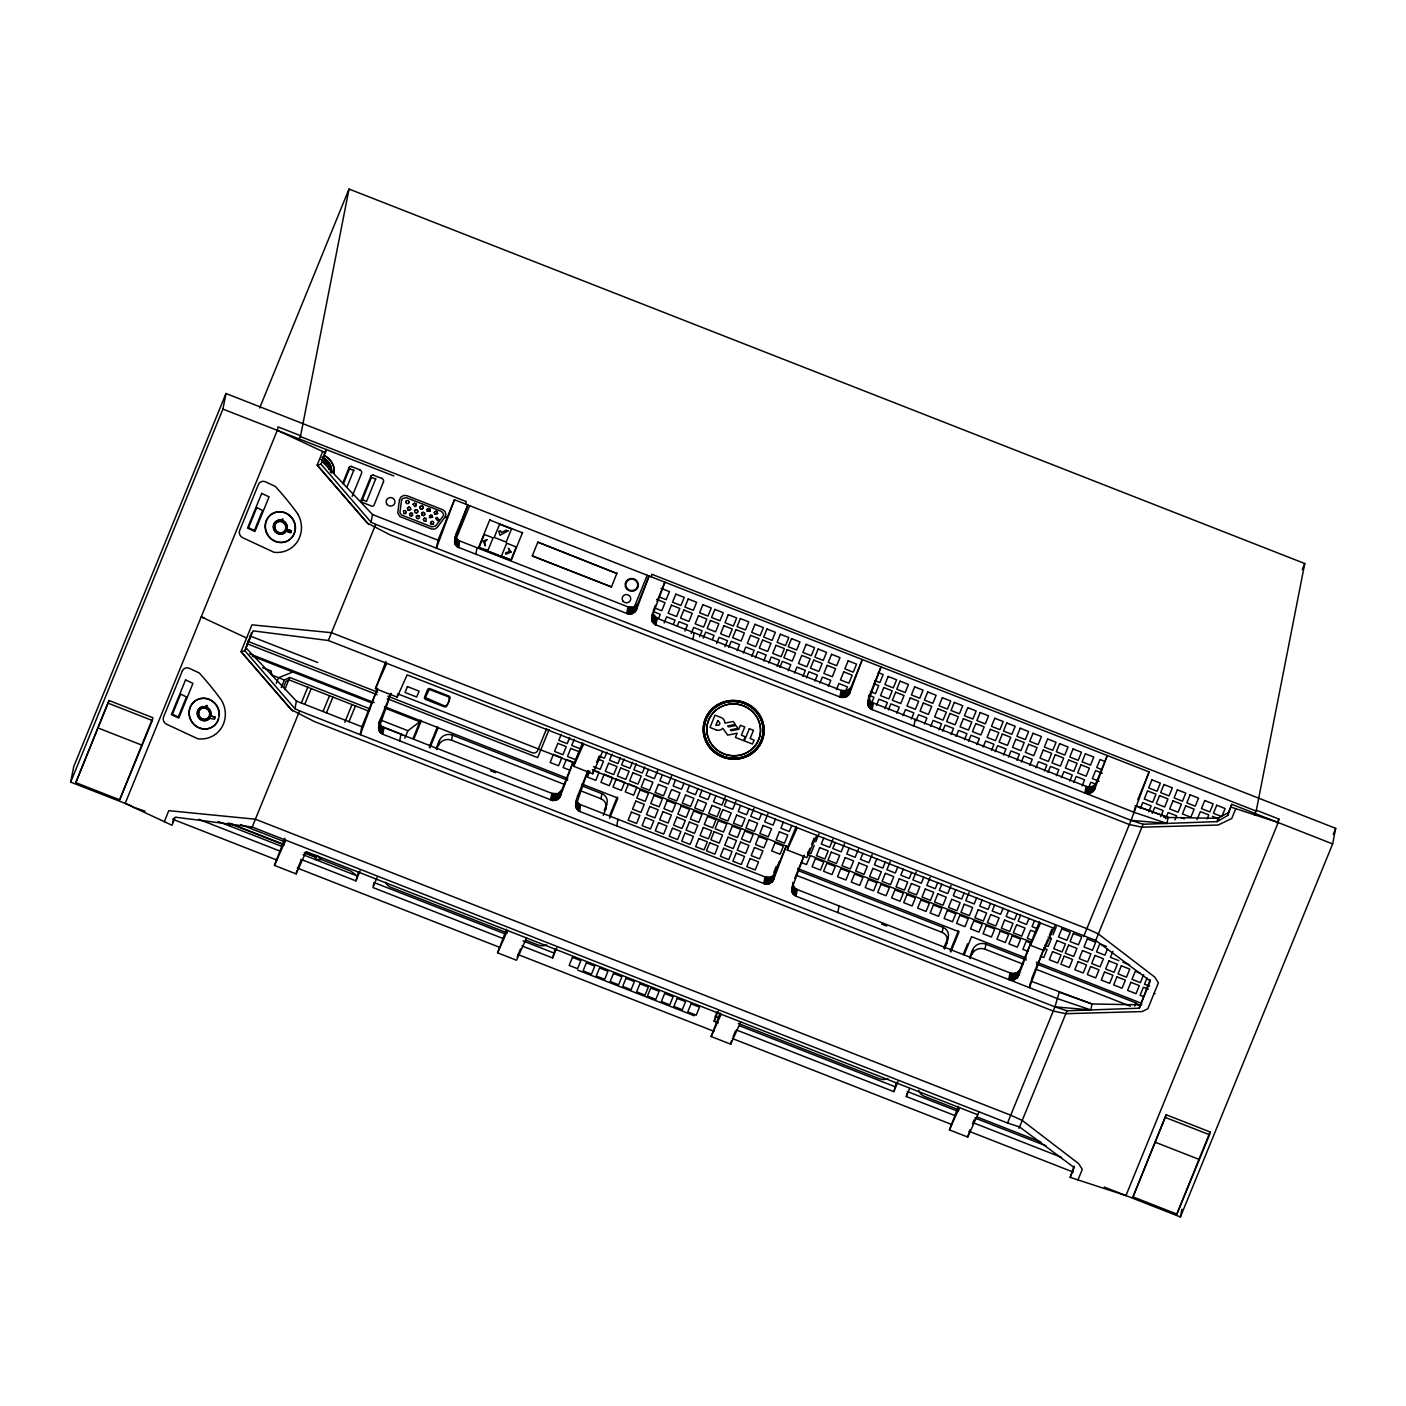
<?xml version="1.0" encoding="UTF-8"?>
<svg xmlns="http://www.w3.org/2000/svg" width="1406" height="1406" viewBox="0 0 1406 1406"><rect width="100%" height="100%" fill="white"/><g stroke="black" fill="none" stroke-linecap="round" stroke-linejoin="round"><path stroke-width="1.5" d="M636.145 607.779L649.115 576.003L636.285 610.186L632.665 613.455L627.656 613.807L457.372 546.916L455.192 544.315L454.718 540.22L467.811 504.965L456.054 533.77M849.329 691.313L862.3 659.537L849.47 693.72L845.85 696.989L840.841 697.341L655.161 624.598L652.261 621.522L651.786 617.445L664.88 582.189L657.041 601.399M1141.725 1004.833L1091.987 1003.989L1090.828 1009.947L1057.927 998.822L795.989 896.184L792.72 893.513L791.824 888.68L804.179 855.446M1168.105 817.466L1135.345 805.673L1168.105 817.466L1166.945 823.424L1134.044 812.299L871.333 709.292L868.416 706.234L867.941 702.156L881.052 666.883L869.295 695.706M131.654 805.937L70.687 782.123L73.745 766.551L225.979 393.504L1335.7 828.345L1332.642 843.916L1180.407 1216.963L1104.237 1187.051M75.801 782.632L109.018 700.504L152.867 717.693L152.323 720.505L119.668 799.821L75.801 782.632L109.018 700.504M119.668 799.821L152.059 719.714M133.183 807.149L145.099 811.209M70.687 782.123L222.921 409.076L225.979 393.504M277.386 430.412L278.072 426.897L300.603 435.719L298.951 439.779M251.586 632.63L244.908 650.767L294.926 708.712L299.601 710.891L1054.939 1006.854L1066.996 1010.791L1139.229 1008.207L1150.319 981.037L1095.713 940.421L328.319 640.503L253.027 630.855L244.908 650.767L241.041 651.611L291.06 709.555L314.136 721.436L1053.217 1011.055L1065.801 1013.691L1142.006 1011.564L1147.823 1008.77L1158.403 982.829L1154.73 977.065L1098.367 933.918L1086.838 928.663L331.5 632.7L251.955 624.844L241.041 651.611L292.694 711.049M249.547 639.396L250.198 636.039L317.668 662.472M651.294 576.847L651.804 574.263L1256.173 811.086L1304.768 563.542L349.022 189.037L300.427 436.581L466.142 501.52L465.65 504.104M370.077 708.94L289.741 677.464L284.364 679.977L271.885 675.091L270.655 670.785L262.658 667.657M1235.769 808.661L1231.761 818.485L1218.123 825.041L1141.936 827.167L1129.352 824.531L390.253 534.913L367.177 523.032L317.158 465.087L321.025 464.226L326.315 449.516L321.675 460.887L372.537 514.561L437.969 540.203L436.405 548.147L454.472 499.745L1149.124 771.929L1131.057 820.331L1083.657 936.484M294.926 708.712L296.42 701.084L245.558 647.41M342.589 483.594L349.18 467.302M343.451 483.805L349.637 468.514M349.127 467.548A1.845 1.775 11.1 0 1 351.518 466.581L351.57 466.317M977.715 1114.765L306.121 851.614L296.139 873.899L274.434 865.393L284.838 838.204M346.878 487.32L353.837 470.149M352.133 496.406L361.483 473.523A2.935 2.812 11.1 0 0 359.831 469.832L359.866 469.586M383.469 481.854L374.066 505A1.968 1.881 11.1 0 1 371.536 506.037L362.027 502.294L361.289 499.938M375.754 478.743L366.509 501.538L362.379 499.64M361.237 500.202L371.114 475.896M362.326 499.903L371.571 477.109M371.061 476.142A1.845 1.775 11.1 0 1 373.451 475.175L373.486 474.912M296.139 873.899L296.789 870.648M1332.642 843.916L1231.761 804.32L1227.825 815.462L1217.192 821.614L1143.113 824.268L1131.057 820.331L375.718 524.368L371.043 522.188L372.537 514.561M383.416 482.117A2.935 2.812 11.1 0 0 381.747 478.427L381.799 478.181M361.852 726.726L360.288 734.67L377.599 688.272L361.852 726.726L296.42 701.084M1053.832 928.241L407.142 674.845L397.177 697.13L375.455 688.624L385.859 661.435M378.46 727.992C381.501 712.016 376.826 726.322 384.066 727.64L382.766 734.266L552.558 800.524L557.444 799.539L560.168 796.71L572.998 762.527L560.027 794.302M382.766 734.266L378.759 730.048L379.638 722.368M378.759 730.048L379.989 723.809M379.075 730.839L380.323 724.494M379.479 731.577L380.745 725.162M379.989 732.28L381.272 725.777M380.587 732.895L381.87 726.34M381.254 733.44L382.537 726.849M381.975 733.897L383.276 727.289M300.831 859.294L355.964 880.894L358.618 871.79M397.177 697.13L397.81 693.879L574.351 763.054L573.701 766.305L592.664 773.739L602.647 751.454M399.656 740.892L400.956 734.266M373.258 885.85L373.926 882.493L504.613 933.707M454.595 541.046L455.86 534.438M454.577 541.872L455.755 535.493M454.665 542.716L455.755 535.141M454.876 543.524L455.878 536.565M455.192 544.315L456.106 537.285M455.597 545.053L456.44 537.971M456.106 545.756L456.862 538.639M456.704 546.372L457.389 539.254M457.372 546.916L457.987 539.816M458.092 547.373L458.655 540.326M458.883 547.742L459.393 540.765M475.773 554.368L477.073 547.742M436.809 749.609L439.445 740.505A10.123 9.754 11.1 0 1 452.556 735.145L567.637 780.242M522.593 532.382L511.186 560.572L478.462 547.742L489.868 519.57M487.741 550.888L493.049 537.883L484.402 534.491L479.095 547.496L487.864 550.308M438.461 745.549A10.123 9.754 11.1 0 1 451.554 740.206L452.556 735.145M532.276 555.915L611.434 586.917L532.276 555.915L537.83 542.136L616.9 573.507L537.83 542.136M526.512 937.978L516.547 960.263L497.583 952.829L506.529 929.243M550.554 800.014L551.855 793.388L557.778 793.687L561.644 790.348L560.572 795.814M551.539 800.33L552.839 793.722M552.558 800.524L553.841 793.933M553.577 800.576L554.86 794.038M554.597 800.506L555.862 794.038M555.598 800.313L556.846 793.915M556.073 800.137L557.303 793.81M556.548 799.979L557.778 793.687M557.444 799.539L558.657 793.353M558.27 798.977L559.447 792.931M558.621 798.643L559.799 792.668M558.99 798.309L560.15 792.404M559.324 797.923L560.467 792.088M559.641 797.554L560.766 791.789M559.904 797.132L561.258 791.103M575.529 805.199L576.688 798.872M773.212 877.836L786.182 846.06L773.335 880.244L769.715 883.513L764.723 883.864L579.817 811.49L575.827 807.272L576.706 799.241M575.827 807.272L576.706 799.592M576.126 808.063L577.04 801.016M576.548 808.802L577.374 801.719M577.058 809.487L577.813 802.369M577.638 810.12L578.323 803.002M578.305 810.664L578.938 803.564M579.044 811.121L579.606 804.074M579.817 811.49L580.344 804.496M521.995 945.957L552.628 957.961L555.282 948.857M592.664 773.739L593.297 770.488L787.922 846.746L787.272 849.997L806.833 857.66L816.816 835.375M626.672 613.491L627.972 606.865L633.895 607.164L637.762 603.824L636.285 610.186M627.656 613.807L628.957 607.199M628.675 614L629.976 607.41M629.695 614.053L630.978 607.515M630.714 613.983L631.979 607.515M631.716 613.789L632.964 607.392M632.19 613.614L633.438 607.287M632.665 613.455L633.895 607.164M633.561 613.016L634.774 606.83M634.387 612.454L635.565 606.408M634.756 612.12L635.916 606.144M635.125 611.786L636.285 605.881M635.442 611.399L636.883 605.265M636.022 610.608L637.129 604.914M603.244 815.375L605.722 809.294A8.401 8.085 11.1 0 0 600.96 798.749L601.961 793.687L581.768 785.778M605.722 809.294L606.707 804.25A8.401 8.085 11.1 0 0 601.961 793.687M651.646 618.271L652.542 613.596M651.646 619.097L652.753 612.875M651.734 619.923L652.946 613.789L657.252 618.324L655.952 624.967M651.945 620.749L653.175 614.492M652.261 621.522L653.491 615.195M652.665 622.278L653.931 615.846M653.175 622.963L654.44 616.478M653.772 623.596L655.055 617.041M654.44 624.141L655.723 617.55M655.161 624.598L656.461 617.972M616.689 825.937L617.99 819.311M692.824 639.414L694.125 632.788M740.698 1021.898L730.716 1044.183L711.155 1036.521L720.1 1012.935M718.22 1022.847L714.143 1021.248L716.779 1012.144M730.716 1044.183L731.348 1040.932M763.739 883.548L765.04 876.922L770.963 877.221L774.829 873.882L773.757 879.348M764.723 883.864L766.024 877.256M765.743 884.058L767.026 877.467M766.762 884.11L768.045 877.572M767.781 884.04L769.047 877.572M768.766 883.847L770.031 877.449M769.24 883.671L770.488 877.344M769.715 883.513L770.963 877.221M770.611 883.073L771.824 876.887M771.437 882.511L772.632 876.465M771.806 882.177L772.984 876.202M772.175 881.843L773.335 875.938M772.492 881.457L773.634 875.622M772.808 881.087L773.95 875.323M773.072 880.666L774.442 874.637M791.683 890.332C794.9 873.759 789.873 888.065 797.29 889.559L795.989 896.184M791.789 891.158L792.984 885.007M791.982 891.966L793.212 885.727M792.299 892.757L793.546 886.413M792.72 893.513L793.968 887.081M793.212 894.198L794.495 887.696M793.81 894.814L795.093 888.258M794.478 895.358L795.778 888.768M795.216 895.815L796.517 889.207M839.857 697.025L841.157 690.399L847.08 690.697L850.946 687.358L849.47 693.72M840.841 697.341L842.141 690.733M841.86 697.534L843.143 690.944M842.879 697.587L844.162 691.049M843.899 697.517L845.164 691.049M844.883 697.323L846.148 690.926M845.358 697.148L846.605 690.821M845.85 696.989L847.08 690.697M846.746 696.55L847.941 690.364M847.554 695.988L848.749 689.942M847.923 695.654L849.101 689.678M848.293 695.32L849.452 689.415M848.609 694.933L850.068 688.799M849.206 694.142L850.314 688.448M867.818 702.965C870.05 689.098 867.08 702.244 873.407 703.035L872.107 709.661M867.801 703.808L868.978 697.411M867.906 704.634L869.101 698.483M868.1 705.443L869.33 699.204M868.416 706.234L869.664 699.889M868.838 706.972L870.086 700.557M869.347 707.675L870.613 701.172M869.927 708.29L871.21 701.735M870.595 708.835L871.896 702.244M871.333 709.292L872.634 702.684M837.8 912.564L839.101 905.939M913.918 726.041L915.218 719.415M736.603 1030.036L893.829 1091.654L896.483 1082.55M955.342 1115.749L906.325 1096.557L906.993 1093.183M944.445 949.085L946.923 943.004A8.401 8.085 11.1 0 0 942.178 932.442L943.162 927.398L797.8 870.437M946.923 943.004L947.908 937.943A8.401 8.085 11.1 0 0 943.162 927.398M970.193 958.611L972.847 949.507A10.123 9.754 11.1 0 1 985.957 944.164L1026.327 959.982M979.015 1111.847L967.732 1137.05L949.454 1129.897L958.382 1106.311M971.862 954.551A10.123 9.754 11.1 0 1 984.956 949.208L985.957 944.164M967.732 1137.05L969.999 1129.826M793.212 887.959L1010.035 972.917L1008.735 979.543L1014.71 979.507L1018.752 975.342L1031.178 942.073L807.466 854.409L809.961 848.31M1009.719 979.859L1011.019 973.251L1010.035 972.917M1010.738 980.052L1012.021 973.462L1016.819 972.899L1019.825 969.894L1018.752 975.342M1011.758 980.123L1013.041 973.585M1012.777 980.052L1014.042 973.567M1013.761 979.841L1015.027 973.462M1014.236 979.683L1015.483 973.339M1014.71 979.507L1015.958 973.233M1015.607 979.068L1016.819 972.899M1016.433 978.506L1017.628 972.46M1016.802 978.172L1017.979 972.196M1017.171 977.838L1018.331 971.933M1017.487 977.469L1018.629 971.634M1017.803 977.082L1018.946 971.318M1018.067 976.66L1019.438 970.632M1055.15 925.324L1043.85 950.526L1030.528 945.307L1031.178 942.073M1030.405 982.689L1029.42 987.662L1044.5 947.293L1043.85 950.526M1085.836 793.336L1087.137 786.727L1086.153 786.393L1084.852 793.019L1089.878 793.318L1094.448 789.733L1107.295 755.549L1094.325 787.307M1086.856 793.529L1088.139 786.938L1092.937 786.376L1095.942 783.37L1094.448 789.733M1087.875 793.599L1089.158 787.061M1088.894 793.511L1090.16 787.044M1089.878 793.318L1091.144 786.938M1090.353 793.16L1091.601 786.815M1090.845 792.984L1092.075 786.71M1091.724 792.545L1092.937 786.376M1092.55 791.982L1093.745 785.936M1092.919 791.648L1094.096 785.673M1093.288 791.314L1094.448 785.409M1093.604 790.945L1095.063 784.794M1094.184 790.137L1095.309 784.46M1134.044 812.299L1135.029 807.343M1254.521 815.146L1256.349 810.225L1278.88 819.048L1278.177 822.563L1125.942 1195.61L1070.194 1177.367L1074.061 1166.136M1134.695 1006.081L1135.363 1002.706L1036.433 963.936M1139.229 1008.207L1150.178 979.613M1146.312 990.843L1146.98 987.451M1133.008 1196.893L1166.207 1114.765L1210.074 1131.953L1209.529 1134.765L1176.875 1214.081L1133.008 1196.893L1166.207 1114.765M1217.192 821.614L1217.842 818.31L1228.387 812.615L1231.761 804.32M1227.825 815.462L1228.387 812.615M1176.875 1214.081L1210.074 1131.953M1180.407 1216.963L1181.936 1209.178M210.689 715.847L215.294 717.376L210.689 715.847L210.918 714.969M210.953 715.672L211.181 714.793A7.188 6.819 56.6 0 0 206.946 707.183L207.508 705.724M286.806 529.324L291.411 530.853L286.806 529.324L287.299 528.269A7.188 6.819 56.6 0 0 283.063 520.659M215.294 717.376L214.45 719.257L209.564 718.29A7.188 6.819 56.6 0 1 197.666 716.181A7.188 6.819 56.6 0 1 204.924 706.796L206.682 705.337M291.411 530.853L290.831 532.558L286.121 530.976L290.585 532.733L291.147 531.029M390.938 693.527L378.548 729.239M588.007 770.734L575.616 806.446M125.064 803.371L171.989 825.252L175.293 817.167L252.201 827.027L1007.54 1123.007L1054.939 1006.854L1059.228 992.197L1091.987 1003.989L1030.721 981.037M259.653 408.004L349.022 189.037M125.152 803.459L277.298 430.324L325.665 452.873M286.385 530.818L285.682 531.767A7.188 6.819 56.6 0 1 273.783 529.658A7.188 6.819 56.6 0 1 281.042 520.255L282.799 518.814L282.799 520.782A7.188 6.819 56.6 0 1 287.052 528.48M164.309 821.666L168.79 810.664L255.382 819.223L1010.721 1115.204L1022.25 1120.441L1078.613 1163.606L1082.286 1169.353L1077.98 1179.898M322.695 451.484L317.158 465.087L368.811 524.526M172.622 822L174.274 817.958M276.261 683.421L278.581 677.71L292.817 671.998M281.253 687.587L284.364 679.977M283.485 687.429L285.893 681.506L288.792 679.783L369.18 711.295M284.785 689.608L289.741 677.464M301.359 702.947L307.773 687.235M252.201 827.027L299.601 710.891M328.319 640.503L375.718 524.368M304.803 704.283L311.201 688.571M323.064 711.454L329.479 695.724M326.491 712.789L332.906 697.077M344.804 722.245L352.027 704.564M349.039 721.63L355.454 705.917M433.118 524.28L433.804 522.593L432.749 521.239L430.992 521.573L431.378 524.456L433.136 524.139M297.615 868.609L300.937 860.49M437.969 540.203L454.472 499.745M378.601 723.598L390.921 693.422M456.546 537.865L469.674 505.685M404.805 738.326L407.916 730.716L419.814 721.77L384.506 707.921M413.118 738.238L420.552 720.03M355.964 880.894L360.094 870.771M413.768 739.257L421.202 721.032M429.252 746.92L437.512 726.674M377.054 877.414L372.942 887.538L503.629 938.751M429.902 747.922L438.162 727.693M436.141 748.607L439.445 740.505M546.67 728.519L537.725 750.435A4.341 4.183 11.1 0 1 532.118 752.72L387.757 696.163M549.078 729.556L537.637 757.606L387.212 698.659M611.434 586.917L616.97 573.138M561.275 734.319L558.797 740.364L567.216 743.669L569.676 737.605M574.193 739.38L571.715 745.426L580.133 748.73M633.983 607.761L647.252 575.265M574.351 763.054L582.611 742.684M577.005 797.518L587.972 770.629M653.122 610.995L655.477 605.23M589.852 771.015L587.374 777.061L595.793 780.365L599.097 772.298L592.365 769.644M517.18 957.011L520.501 948.874M596.619 762.351L599.114 756.252M658.606 618.376L660.258 614.334L653.526 611.698M606.917 752.21L604.439 758.256L599.395 756.287M664.159 622.893L666.637 616.83L675.038 620.134L673.404 624.176M612.014 754.196L609.554 760.259L617.955 763.546L620.433 757.5M677.393 625.74L679.045 621.698L687.464 625.002L684.986 631.048M624.088 758.924L621.61 764.987L630.029 768.291L632.507 762.228M604.229 810.331L606.707 804.25M609.782 815.304L617.199 797.097M552.628 957.961L556.758 947.837M609.606 818.327L617.867 798.098L581.979 784.038M636.32 763.722L633.86 769.785L642.278 773.072L644.739 767.026M691.19 633.491L693.668 627.428L702.069 630.732L699.608 636.777M648.447 769.293L645.987 775.339L654.405 778.643L657.692 770.576M703.176 638.183L705.654 632.12L714.055 635.424L712.42 639.466M662.402 774.759L659.924 780.805L668.342 784.109L671.629 776.024M716.603 643.438L719.081 637.393L727.5 640.679L725.021 646.742M728.695 647.358L731.173 641.294L739.574 644.598L737.113 650.644M675.565 779.908L673.105 785.972L681.506 789.276L683.984 783.212M743.317 653.087L745.778 647.024L754.196 650.328L751.735 656.374M689.502 785.374L687.042 791.437L695.46 794.724L697.921 788.678M755.303 657.78L757.764 651.716L766.182 655.02L763.722 661.066M701.998 790.277L699.538 796.323L707.956 799.627L710.417 793.564M768.731 663.034L771.209 656.989L779.609 660.275L777.149 666.339M715.953 795.743L713.475 801.789L721.893 805.093L725.18 797.009M779.873 667.393L782.334 661.347L790.752 664.651L788.274 670.697M726.744 799.961L724.266 806.025L732.684 809.311L735.988 801.244M740.681 805.427L738.22 811.49L746.621 814.777L749.099 808.731M794.495 673.123L796.956 667.077L805.374 670.363L802.896 676.427M806.464 677.833L808.942 671.769L817.361 675.073L814.882 681.119M754.003 808.309L750.699 816.376L759.117 819.68L761.595 813.617M819.909 683.088L822.369 677.042L830.788 680.328L828.327 686.392M767.94 813.775L764.653 821.842L773.072 825.146L775.532 819.083M836.482 689.59L838.943 683.527L847.361 686.831L844.901 692.877M783.353 822.141L780.892 828.204L789.293 831.508L791.771 825.445M773.757 872.528L776.235 866.447M714.143 1021.248L718.273 1011.125M772.773 877.572L779.381 861.386M787.922 846.746L796.218 826.412M794.741 878.381L804.144 855.34M733.018 1036.872L735.514 1030.774M811.631 844.25L814.109 838.134M871.509 703.316L873.97 697.253L868.926 695.267M814.232 845.463L810.928 853.53L807.571 852.212M809.838 856.5L806.534 864.585L801.49 862.599M815.744 841.86L819.03 833.793M876.518 705.267L878.978 699.221L887.397 702.508L884.936 708.571M823.74 837.976L821.262 844.022L829.681 847.326L832.967 839.241M888.381 709.925L890.842 703.861L899.26 707.165L896.782 713.211M835.252 842.493L832.774 848.539L841.192 851.843L844.496 843.758M849.189 847.941L846.728 854.004L855.129 857.309L858.433 849.224M903.003 715.654L905.464 709.591L913.882 712.895L911.404 718.941M916.044 720.768L918.522 714.705L926.923 718.009L924.463 724.055M862.915 853.319L860.454 859.382L868.855 862.686L872.159 854.602M930.667 726.498L933.127 720.434L941.545 723.739L939.085 729.784M876.852 858.785L874.391 864.848L882.81 868.135L885.27 862.089M942.653 731.19L945.113 725.127L953.532 728.431L951.071 734.477M890.174 861.667L886.887 869.734L895.306 873.038L897.766 866.975M956.08 736.445L958.558 730.399L966.959 733.686L964.498 739.749M903.302 869.154L900.824 875.2L909.243 878.504L911.703 872.441M968.488 741.314L970.966 735.25L979.384 738.554L976.906 744.618M916.185 871.861L912.898 879.928L921.317 883.232L923.777 877.168M983.11 747.043L985.588 740.98L993.989 744.284L991.529 750.347M930.122 877.326L926.835 885.393L935.254 888.697L937.714 882.634M995.097 751.735L997.575 745.69L1005.975 748.976L1003.515 755.04M941.809 884.233L939.331 890.297L947.749 893.583L951.036 885.516M1008.524 757.008L1011.002 750.945L1019.42 754.249L1016.942 760.295M955.746 889.699L953.268 895.763L961.686 899.049L964.165 893.003M943.778 948.083L947.908 937.943M1021.354 762.034L1023.832 755.971L1032.25 759.275L1029.772 765.321M969.068 892.582L965.764 900.648L974.182 903.953L976.66 897.889M950.157 951.036L958.417 930.79M893.829 1091.654L897.959 1081.53M950.808 952.038L959.068 931.791L797.606 868.521M1035.976 767.764L1038.454 761.701L1046.872 765.005L1044.394 771.05M982.179 900.051L979.701 906.114L988.119 909.418L990.597 903.355M963.479 953.901L967.609 943.795M906.325 1096.557L909.629 1088.455M964.129 954.902L971.564 936.695L1026.257 958.119M969.542 957.609L972.847 949.507M1047.962 772.456L1050.44 766.393L1058.859 769.697L1056.381 775.76M994.675 904.954L992.197 911.018L1000.615 914.304L1003.093 908.258M1061.407 777.711L1063.867 771.666L1072.286 774.952L1069.808 781.015M1008.612 910.42L1006.151 916.466L1014.552 919.77L1017.03 913.707M1073.727 782.544L1076.188 776.499L1084.606 779.785L1082.145 785.849M1020.598 915.113L1018.137 921.176L1026.538 924.463L1029.016 918.417M1088.349 788.274L1090.81 782.228L1095.872 784.197M1034.535 920.578L1032.074 926.624L1037.118 928.61M1018.208 973.831L1039.473 921.721M972.442 1123.833L974.077 1119.844M1031.529 979.051L1044.5 947.293M1045.308 945.289L1047.751 939.313M1049.386 935.324L1051.811 929.331M1052.989 934.832L1056.275 926.747M1137.788 799.715L1149.124 771.929M1140.284 808.626L1142.762 802.58L1151.163 805.866L1148.702 811.93M1018.998 1128.368L1066.996 1010.791M1095.133 941.844L1143.113 824.268M1152.27 813.318L1154.748 807.272L1163.149 810.559L1160.688 816.622M1107.383 949.12L1104.923 955.184L1096.504 951.88L1099.791 943.813L1106.522 946.449M1165.697 818.591L1168.175 812.527L1176.594 815.832L1174.941 819.874M1112.919 951.282L1110.441 957.345L1118.86 960.632M1197.051 819.663L1200.337 811.596L1208.756 814.882L1207.104 818.925M1302.29 569.623L1304.768 563.542M1143.711 974.551L1140.407 982.636L1131.988 979.332L1135.292 971.265L1140.336 973.233M1146.962 978.172L1144.484 984.235L1149.528 986.204M1070.194 1177.367L1074.184 1167.56L1019.596 1126.944L1007.54 1123.007M1277.21 823.108L1278.88 819.048M1333.222 834.426L1335.7 828.345M405.701 502.329L406.404 500.659M408.496 503.489L409.199 501.819M405.596 513.524L406.299 511.854L405.244 510.501L403.487 510.817L403.874 513.717L405.631 513.383M274.434 865.393L285.717 840.173M375.455 688.624L386.738 663.404M573.701 766.305L583.683 744.02M497.583 952.829L507.566 930.544M787.272 849.997L797.255 827.712M711.155 1036.521L721.137 1014.236M1030.528 945.307L1040.51 923.021M949.454 1129.897L959.419 1107.612M321.324 859.488L317.281 855.586L315.208 859.488L321.324 859.488L350.692 870.999L356.966 875.85L303.169 854.76M423.382 519.535L424.471 518.076M425.772 521.345L426.194 518.322L424.436 518.216M407.476 508.146L408.882 507.021L410.499 507.689L410.693 509.499M413.03 504.35L414.454 503.207L416.053 503.875L416.246 505.685M410.71 509.359L409.304 510.501L407.687 509.816L407.494 508.023M416.281 505.545L414.875 506.687L413.065 504.209M409.585 513.875L410.991 512.733L412.573 513.542M414.594 510.677L415.983 509.675M419.99 506.951L421.396 505.809L423.013 506.494L423.206 508.287M411.431 516.072L412.608 513.401M412.802 515.211L411.413 516.213L409.831 515.404M417.582 510.36L416 509.552L414.612 510.554L414.805 512.346L416.422 513.032L417.828 511.889M416.422 513.032L417.81 512.03L417.617 510.22M420.025 506.81L420.218 508.62L421.818 509.288L423.241 508.164M416.317 516.512L417.74 515.369L419.339 516.037L419.533 517.847L418.162 518.849L416.58 518.041M421.589 513.348L423.013 512.223L424.612 512.891L424.805 514.701M427.037 509.587L428.461 508.445L430.06 509.13L430.271 510.923L427.266 511.257L427.072 509.447M424.84 514.561L423.434 515.703L421.818 515.018L421.624 513.225M430.289 510.8L427.301 511.116M434.313 512.294L435.737 511.151L437.336 511.837L437.53 513.629L434.542 513.963L434.349 512.153M429.305 515.949L432.292 515.615M432.538 517.162L429.551 517.496L430.711 514.824L432.327 515.492L432.521 517.303L429.515 517.619M437.565 513.506L434.559 513.823M435.719 518.427L437.125 517.303L438.936 519.781M438.953 519.64L437.547 520.782L435.737 518.304M281.921 520.519L281.305 520.062A7.188 6.819 56.6 0 0 274.047 529.482A7.188 6.819 56.6 0 0 285.963 531.609M210.004 717.499L209.81 718.115A7.188 6.819 56.6 0 1 197.93 716.005A7.188 6.819 56.6 0 1 205.188 706.62M406.387 500.782L408.144 500.466L409.164 501.942M408.513 503.366L406.773 503.682L405.736 502.188M312.554 855.656L317.281 855.586M1163.817 817.396L1217.842 818.31M1131.057 820.331L1166.945 823.424M1054.939 1006.854L1090.828 1009.947M425.79 521.204L424.032 521.099L423.399 519.394M1087.137 786.727L1088.139 786.938M1011.019 973.251L1012.021 973.462M1231.199 807.185L1278.195 822.51M1154.098 993.374L1155.082 993.708M222.921 409.076L393.785 475.949M489.78 520.009L522.505 532.821M878.117 672.56L883.161 674.529L879.875 682.613L874.831 680.627M1105.063 761.472L1100.019 759.504L1096.715 767.571L1101.759 769.557M351.518 466.581L359.831 469.832M373.451 475.175L381.747 478.427M661.031 588.323L669.449 591.61L666.163 599.694L659.432 597.058M349.584 468.778L353.785 470.412M371.518 477.372L375.701 479.007M873.724 683.597L878.768 685.583L875.481 693.65L870.437 691.682M1102.357 773.195L1095.626 770.558L1092.321 778.625L1099.053 781.261M1212.323 816.288L1219.055 818.925M656.637 599.378L665.056 602.664L661.769 610.749L655.038 608.113M1180.917 817.536L1184.291 818.854M500.835 555.897L509.552 559.307M489.921 551.767L498.989 555.335M456.089 539.517L631.663 608.306M653.157 616.724L844.848 691.84M869.33 701.436L1089.843 787.835M716.164 729.89L709.995 727.464L715.021 715.144L721.19 717.57A5.976 5.747 11.1 0 1 724.881 723.159L733.299 721.454L735.25 724.442L727.675 725.971L728.413 726.937L735.883 725.514L737.904 728.343L730.505 729.837L731.173 730.733L738.712 729.327L740.382 725.268L744.758 726.99L741.401 735.233L745.162 736.709L743.563 740.628L735.408 737.429L737.148 733.211L727.728 735.145L722.754 728.255A5.835 5.624 11.1 0 1 716.146 729.925M1122.849 962.214L1129.58 964.85M598.429 759.258L603.49 761.244L600.186 769.31L593.455 766.674M1035.607 932.196L1030.563 930.227L1027.259 938.294L1032.32 940.28M1048.103 937.099L1051.477 938.417L1048.173 946.502L1044.816 945.166M574.773 762.773L566.372 759.468L563.068 767.535L569.799 770.172M204.485 618.13L201.181 616.847L246.577 638.008M1031.213 943.25L1026.169 941.282L1022.865 949.349L1027.927 951.335M1043.709 948.154L1047.083 949.472L1043.779 957.539L1040.422 956.221M1148.438 989.191L1143.394 987.205L1140.09 995.29L1143.465 996.608M247.474 641.189L377.599 692.174M246.964 643.702L377.054 694.669M249.67 653.825L374.242 702.631M384.453 706.638L567.796 778.485M1036.38 962.091L1141.707 1003.374M252.412 656.163L371.975 703.018M451.554 740.206L564.632 784.513M580.783 790.84L600.96 798.749M796.798 875.481L942.178 932.442M984.956 949.208L1023.322 964.235M1035.431 968.998L1130.319 1006.169M380.499 719.977L407.916 730.716M380.639 726.041L402.626 734.653M379.971 726.041L555.546 794.829M581.117 804.865L768.731 878.363M490.606 770.752L495.65 772.72M881.65 924.076L886.694 926.062M108.455 703.316L152.323 720.505M1165.662 1117.577L1209.529 1134.765M98.104 727.992L141.971 745.18M1155.31 1142.252L1199.177 1159.44M240.725 824.601L284.908 841.913M230.215 823.389L282.43 843.864M304.522 852.511L316.42 857.185M228.106 823.002L284.188 844.971M304.223 852.827L316.245 857.537M507.373 932.951L390.921 887.327A9.578 9.209 11.1 0 1 385.648 882.353M525.774 940.157L538.023 944.955A11.441 11.002 11.1 0 0 546.758 944.92M738.255 1023.427L879.225 1078.666A11.441 11.002 11.1 0 0 887.959 1078.613M959.05 1109.932L924.322 1096.328A9.578 9.209 11.1 0 1 918.628 1090.23M977.434 1117.137L1040.774 1141.971M218.106 821.438L281.411 846.236M522.997 940.895L553.63 952.899M715.127 1016.187L719.222 1017.786M739.626 1025.8L894.831 1086.61M907.327 1091.495L958.365 1111.496M974.71 1117.911L1046.187 1145.908M198.738 819.276L280.409 851.28M973.725 1122.955L1061.53 1157.366M577.69 970.07L694.23 1015.73M172.71 819.223L276.859 860.033M297.281 868.047L499.446 947.257M517.83 954.463L713.879 1031.283M732.262 1038.489L950.772 1124.115M969.156 1131.32L1073.305 1172.129M435.702 511.292L437.319 511.96M428.426 508.585L430.043 509.253M421.378 505.949L422.978 506.617M414.419 503.348L416.035 504.016M420.236 508.48L421.853 509.165M422.978 512.346L424.594 513.032M408.865 507.144L410.464 507.83M421.853 514.895L423.452 515.563M407.722 509.693L409.322 510.36M417.705 515.51L419.322 516.178M227.684 823.617L230.865 826.429M321.025 464.226L371.043 522.188M430.359 522.979L431.414 524.333M270.655 670.785L271.885 675.091M416.352 516.371L416.545 518.181M409.603 513.735L409.796 515.545M297.58 513.594A315.471 299.039 56.6 0 0 275.365 486.441L265.435 481.819A5.589 5.29 56.6 0 0 258.423 484.49L239.741 530.273A5.659 5.378 56.6 0 0 242.711 537.707L273.889 552.242A26.468 25.097 56.6 0 0 297.773 540.976A26.468 25.097 56.6 0 0 297.545 513.612M275.137 524.579A5.923 5.606 56.6 0 1 284.61 523.296A5.923 5.606 56.6 0 1 282.184 532.681A5.923 5.606 56.6 0 1 274.768 526.037M218.563 719.257A15.607 14.798 56.6 0 1 193.887 724.125A15.607 14.798 56.6 0 1 198.879 698.975A15.607 14.798 56.6 0 1 219.336 715.355L218.264 719.415A15.607 14.798 56.6 0 1 193.624 724.283A15.607 14.798 56.6 0 1 198.633 699.151A15.607 14.798 56.6 0 1 219.072 715.513M324.399 455.509A17.733 17.065 11.1 0 1 334.118 472.855M324.856 459.955A14.078 13.55 11.1 0 1 330.48 472.469M321.13 459.446A12.689 12.197 11.1 0 1 329.039 469.112M331.535 472.644A15.15 14.57 11.1 0 0 322.027 457.301A15.15 14.57 11.1 0 1 331.517 472.785M324.347 455.755A17.733 17.065 11.1 0 1 334.083 473.101M321.095 459.639A12.689 12.197 11.1 0 1 329.004 469.305M1135.363 1002.706A8.401 8.085 11.1 0 1 1139.475 1006.116M425.385 697.587L444.542 705.953C447.916 706.111 450.764 699.063 448.426 696.814L429.234 689.432L425.403 697.464M399.462 499.851L397.722 512.891L399.989 516.635L431.396 528.937L434.665 529.113L437.319 527.32L445.034 516.969L445.913 514.403L445.017 511.485L442.82 509.763L406.914 495.703L403.768 495.439L400.78 497.109L399.462 499.851M401.518 500.448L399.902 512.487L401.448 515L431.853 526.916L435.807 525.844L443.118 516.02L443.698 514.35L441.748 511.538L406.439 497.706L402.432 498.568L401.518 500.448M295.172 528.99L294.381 532.892A15.607 14.798 56.6 0 1 269.741 537.76A15.607 14.798 56.6 0 1 274.75 512.628A15.607 14.798 56.6 0 1 295.19 528.99M295.436 528.832L294.645 532.716A15.607 14.798 56.6 0 1 270.005 537.602A15.607 14.798 56.6 0 1 275.014 512.452A15.607 14.798 56.6 0 1 295.453 528.832M446.757 516.81L446.282 517.935L446.757 516.81M182.305 671.014L163.623 716.796A5.659 5.378 56.6 0 0 166.593 724.231L197.771 738.765A26.468 25.097 56.6 0 0 221.656 727.5A26.468 25.097 56.6 0 0 221.427 700.135A315.471 299.039 56.6 0 0 199.248 672.964L189.318 668.342A5.589 5.29 56.6 0 0 182.305 671.014M185.574 679.906L171.409 714.6L178.808 718.044L192.956 683.351L185.574 679.906M261.692 493.383L247.526 528.076L254.925 531.521L269.073 496.828L261.692 493.383M180.618 694.177L172.428 714.248L178.298 716.99L186.488 696.919L180.618 694.177M256.736 507.654L248.546 527.725L254.416 530.466L262.606 510.396L256.736 507.654M407.424 686.585L405.033 692.455L416.668 697.025L419.076 691.154L407.424 686.585M486.968 539.658L484.789 542.031L485.369 545.88L483.189 541.117L486.968 539.658M427.565 689.731L424.594 696.989A2.004 1.933 11.1 0 0 425.737 699.52L444.208 706.761A2.214 2.144 11.1 0 0 447.09 705.584L449.938 698.606A2.074 2.004 11.1 0 0 448.76 695.988L430.113 688.694A1.968 1.898 11.1 0 0 427.565 689.731M499.587 524.262L494.209 537.408L506.16 542.083L511.52 528.937L499.587 524.262M506.67 543.208L501.362 556.214L510.905 559.957L516.213 546.952L506.67 543.208M557.831 743.352L554.544 751.419L562.962 754.723L566.249 746.656L557.831 743.352M553.437 754.407L550.15 762.474L558.569 765.778L561.855 757.693L553.437 754.407M570.766 748.414L567.462 756.481L575.88 759.785L579.167 751.718L570.766 748.414M671.435 605.16L668.131 613.244L676.55 616.531L679.854 608.464L671.435 605.16M675.829 594.123L672.525 602.19L680.943 605.494L684.247 597.409L675.829 594.123M608.587 763.23L605.283 771.314L613.701 774.601L617.006 766.534L608.587 763.23M604.193 774.284L600.889 782.369L609.308 785.655L612.612 777.588L604.193 774.284M688.237 598.974L684.933 607.058L693.351 610.345L696.655 602.278L688.237 598.974M683.843 610.028L680.539 618.113L688.958 621.399L692.262 613.332L683.843 610.028M616.267 779.012L612.963 787.096L621.382 790.383L624.686 782.316L616.267 779.012M620.661 767.975L617.357 776.042L625.775 779.346L629.08 771.261L620.661 767.975M628.5 783.81L625.213 791.894L633.631 795.181L636.918 787.114L628.5 783.81M632.893 772.755L629.607 780.84L638.025 784.126L641.312 776.059L632.893 772.755M698.466 615.758L695.162 623.842L703.58 627.129L706.884 619.062L698.466 615.758M702.859 604.703L699.555 612.788L707.974 616.074L711.278 608.007L702.859 604.703M640.082 789.996L636.777 798.063L645.196 801.367L648.5 793.283L640.082 789.996M644.475 778.942L641.189 787.009L649.59 790.313L652.894 782.228L644.475 778.942M635.828 801.051L632.524 809.118L640.943 812.422L644.247 804.337L635.828 801.051M572.435 957.328L569.131 965.412L577.55 968.699L580.854 960.632L572.435 957.328M631.435 812.106L628.13 820.173L636.549 823.477L639.853 815.392L631.435 812.106M710.452 620.45L707.148 628.535L715.566 631.821L718.87 623.754L710.452 620.45M714.846 609.396L711.541 617.48L719.96 620.784L723.264 612.7L714.846 609.396M658.412 784.407L655.126 792.474L663.544 795.778L666.831 787.694L658.412 784.407M649.765 806.499L646.479 814.584L654.88 817.888L658.184 809.803L649.765 806.499M654.018 795.445L650.732 803.529L659.15 806.833L662.437 798.749L654.018 795.445M645.372 817.554L642.085 825.638L650.486 828.925L653.79 820.858L645.372 817.554M723.879 625.723L720.593 633.79L728.993 637.094L732.298 629.009L723.879 625.723M728.273 614.668L724.986 622.735L733.387 626.039L736.691 617.972L728.273 614.668M586.372 962.794L583.086 970.861L591.487 974.165L594.791 966.098L586.372 962.794M740.364 618.57L737.06 626.654L745.479 629.941L748.783 621.874L740.364 618.57M735.971 629.624L732.667 637.709L741.085 640.995L744.389 632.928L735.971 629.624M667.2 800.612L663.896 808.696L672.314 811.983L675.618 803.916L667.2 800.612M671.593 789.557L668.289 797.641L676.708 800.928L680.012 792.861L671.593 789.557M658.553 822.721L655.249 830.805L663.667 834.092L666.971 826.025L658.553 822.721M662.947 811.666L659.642 819.751L668.061 823.037L671.365 814.97L662.947 811.666M599.554 967.961L596.249 976.028L604.668 979.332L607.972 971.247L599.554 967.961M750.593 635.354L747.289 643.421L755.707 646.725L759.012 638.658L750.593 635.354M754.987 624.299L751.683 632.384L760.101 635.67L763.405 627.603L754.987 624.299M681.137 806.077L677.85 814.144L686.251 817.448L689.555 809.381L681.137 806.077M685.53 795.023L682.244 803.107L690.645 806.394L693.949 798.327L685.53 795.023M672.49 828.187L669.186 836.254L677.604 839.558L680.908 831.491L672.49 828.187M676.884 817.132L673.597 825.199L681.998 828.503L685.302 820.436L676.884 817.132M613.491 973.427L610.186 981.493L618.605 984.798L621.909 976.713L613.491 973.427M717.763 720.61L715.812 725.373L718.941 725.074A2.83 2.724 11.1 0 0 719.819 722.93L717.763 720.61M762.579 640.046L759.275 648.131L767.694 651.417L770.998 643.35L762.579 640.046M766.973 628.992L763.669 637.076L772.087 640.363L775.391 632.296L766.973 628.992M698.026 799.926L694.74 807.993L703.141 811.297L706.445 803.213L698.026 799.926M693.633 810.981L690.346 819.048L698.747 822.352L702.051 814.267L693.633 810.981M684.986 833.09L681.682 841.157L690.1 844.461L693.404 836.377L684.986 833.09M689.379 822.035L686.093 830.102L694.494 833.407L697.798 825.322L689.379 822.035M625.986 978.312L622.682 986.397L631.101 989.683L634.405 981.616L625.986 978.312M776.007 645.319L772.702 653.386L781.121 656.69L784.425 648.605L776.007 645.319M780.4 634.264L777.096 642.331L785.515 645.635L788.819 637.551L780.4 634.264M707.57 816.429L704.283 824.514L712.701 827.818L715.988 819.733L707.57 816.429M711.963 805.392L708.677 813.459L717.095 816.763L720.382 808.678L711.963 805.392M698.923 838.538L695.636 846.623L704.055 849.909L707.341 841.843L698.923 838.538M703.316 827.484L700.03 835.568L708.448 838.872L711.735 830.788L703.316 827.484M639.923 983.778L636.637 991.845L645.038 995.149L648.342 987.082L639.923 983.778M749.328 728.712L744.354 740.874L752.474 744.055L754.091 740.101L750.119 738.554L753.475 730.329L749.328 728.712M787.149 649.677L783.845 657.744L792.263 661.048L795.55 652.982L787.149 649.677M791.543 638.623L788.239 646.707L796.657 649.994L799.944 641.927L791.543 638.623M718.361 820.665L715.074 828.749L723.492 832.036L726.779 823.969L718.361 820.665M722.772 809.61L719.468 817.694L727.886 820.981L731.173 812.914L722.772 809.61M714.107 831.719L710.821 839.804L719.239 843.09L722.526 835.023L714.107 831.719M709.714 842.774L706.427 850.841L714.846 854.145L718.132 846.078L709.714 842.774M650.714 988.014L647.428 996.081L655.846 999.385L659.133 991.3L650.714 988.014M736.709 815.076L733.405 823.16L741.823 826.447L745.127 818.38L736.709 815.076M801.754 655.407L798.467 663.474L806.886 666.778L810.172 658.711L801.754 655.407M806.148 644.352L802.861 652.437L811.28 655.723L814.566 647.656L806.148 644.352M728.062 837.185L724.758 845.252L733.176 848.556L736.463 840.489L728.062 837.185M732.315 826.13L729.011 834.197L737.429 837.501L740.734 829.435L732.315 826.13M723.668 848.24L720.364 856.307L728.783 859.611L732.069 851.526L723.668 848.24M664.669 993.48L661.365 1001.547L669.783 1004.851L673.07 996.766L664.669 993.48M818.134 649.045L814.847 657.129L823.266 660.416L826.552 652.349L818.134 649.045M813.74 660.099L810.454 668.184L818.872 671.47L822.159 663.404L813.74 660.099M744.811 831.034L741.507 839.101L749.925 842.405L753.229 834.32L744.811 831.034M749.205 819.979L745.901 828.046L754.319 831.35L757.623 823.266L749.205 819.979M740.558 842.089L737.254 850.155L745.672 853.46L748.959 845.375L740.558 842.089M677.165 998.365L673.861 1006.45L682.279 1009.736L685.566 1001.67L677.165 998.365M736.164 853.126L732.86 861.21L741.278 864.514L744.565 856.43L736.164 853.126M827.185 665.372L823.881 673.439L832.299 676.743L835.586 668.658L827.185 665.372M831.579 654.317L828.275 662.384L836.693 665.688L839.98 657.604L831.579 654.317M763.142 825.445L759.838 833.512L768.256 836.816L771.56 828.732L763.142 825.445M754.495 847.537L751.191 855.621L759.609 858.908L762.913 850.841L754.495 847.537M758.748 836.482L755.444 844.567L763.862 847.853L767.166 839.786L758.748 836.482M750.101 858.591L746.797 866.676L755.215 869.962L758.519 861.896L750.101 858.591M691.102 1003.831L687.798 1011.898L696.216 1015.202L699.52 1007.135L691.102 1003.831M843.758 671.857L840.454 679.942L848.873 683.228L852.177 675.161L843.758 671.857M848.152 660.802L844.848 668.887L853.266 672.173L856.57 664.107L848.152 660.802M774.987 842.844L771.683 850.929L780.102 854.215L783.406 846.148L774.987 842.844M779.381 831.79L776.077 839.874L784.495 843.178L787.799 835.094L779.381 831.79M888.188 676.497L884.884 684.564L893.302 687.868L896.606 679.801L888.188 676.497M883.794 687.552L880.49 695.619L888.908 698.923L892.212 690.856L883.794 687.552M815.357 858.679L812.07 866.746L820.471 870.05L823.775 861.966L815.357 858.679M819.751 847.625L816.464 855.692L824.865 858.996L828.169 850.911L819.751 847.625M895.657 692.191L892.353 700.276L900.771 703.562L904.058 695.495L895.657 692.191M900.051 681.137L896.747 689.221L905.165 692.508L908.452 684.441L900.051 681.137M826.886 863.179L823.582 871.263L832 874.55L835.287 866.483L826.886 863.179M831.28 852.141L827.976 860.208L836.394 863.512L839.681 855.428L831.28 852.141M914.656 686.866L911.369 694.951L919.788 698.237L923.074 690.17L914.656 686.866M840.823 868.644L837.519 876.729L845.937 880.015L849.242 871.948L840.823 868.644M845.217 857.59L841.913 865.674L850.331 868.961L853.635 860.894L845.217 857.59M910.262 697.921L906.975 706.005L915.394 709.292L918.68 701.225L910.262 697.921M927.714 691.98L924.41 700.065L932.828 703.351L936.132 695.285L927.714 691.98M923.32 703.035L920.016 711.12L928.435 714.406L931.739 706.339L923.32 703.035M858.943 862.968L855.639 871.052L864.057 874.339L867.361 866.272L858.943 862.968M854.549 874.022L851.245 882.107L859.664 885.393L862.968 877.326L854.549 874.022M937.943 708.765L934.638 716.849L943.057 720.136L946.361 712.069L937.943 708.765M942.336 697.71L939.032 705.794L947.451 709.081L950.755 701.014L942.336 697.71M868.486 879.488L865.2 887.573L873.601 890.859L876.905 882.792L868.486 879.488M872.88 868.433L869.593 876.518L877.994 879.805L881.298 871.738L872.88 868.433M949.929 713.457L946.625 721.542L955.043 724.828L958.33 716.761L949.929 713.457M954.322 702.402L951.018 710.487L959.437 713.791L962.741 705.707L954.322 702.402M885.376 873.337L882.089 881.404L890.49 884.708L893.794 876.623L885.376 873.337M880.982 884.392L877.678 892.459L886.096 895.763L889.4 887.678L880.982 884.392M963.356 718.73L960.052 726.797L968.47 730.101L971.774 722.016L963.356 718.73M967.75 707.675L964.446 715.742L972.864 719.046L976.168 710.979L967.75 707.675M899.313 878.803L896.026 886.87L904.445 890.174L907.731 882.089L899.313 878.803M894.919 889.857L891.632 897.924L900.051 901.228L903.337 893.144L894.919 889.857M980.158 712.543L976.871 720.61L985.272 723.914L988.576 715.83L980.158 712.543M975.764 723.598L972.477 731.665L980.878 734.969L984.182 726.884L975.764 723.598M906.993 894.585L903.689 902.652L912.107 905.956L915.411 897.872L906.993 894.585M911.387 883.53L908.1 891.597L916.501 894.901L919.805 886.817L911.387 883.53M990.386 729.31L987.082 737.394L995.501 740.698L998.805 732.614L990.386 729.31M994.78 718.273L991.476 726.34L999.894 729.644L1003.199 721.559L994.78 718.273M920.93 900.033L917.643 908.118L926.062 911.422L929.348 903.337L920.93 900.033M925.324 888.996L922.037 897.063L930.456 900.367L933.742 892.283L925.324 888.996M1002.373 734.02L999.068 742.087L1007.487 745.391L1010.791 737.306L1002.373 734.02M1006.766 722.965L1003.462 731.032L1011.881 734.336L1015.185 726.252L1006.766 722.965M933.426 904.937L930.139 913.004L938.558 916.308L941.844 908.241L933.426 904.937M937.82 893.882L934.533 901.967L942.951 905.253L946.238 897.186L937.82 893.882M1020.194 728.22L1016.907 736.305L1025.308 739.591L1028.612 731.524L1020.194 728.22M1015.8 739.275L1012.513 747.359L1020.914 750.646L1024.218 742.579L1015.8 739.275M947.363 910.403L944.076 918.47L952.495 921.774L955.781 913.707L947.363 910.403M951.757 899.348L948.47 907.415L956.888 910.719L960.175 902.652L951.757 899.348M1033.023 733.247L1029.737 741.331L1038.155 744.618L1041.442 736.551L1033.023 733.247M1028.63 744.301L1025.343 752.386L1033.762 755.672L1037.048 747.605L1028.63 744.301M959.859 915.288L956.572 923.373L964.991 926.677L968.277 918.593L959.859 915.288M964.252 904.251L960.966 912.318L969.384 915.622L972.671 907.538L964.252 904.251M1043.252 750.031L1039.965 758.115L1048.384 761.402L1051.67 753.335L1043.252 750.031M1047.646 738.976L1044.359 747.061L1052.778 750.347L1056.064 742.28L1047.646 738.976M973.813 920.754L970.509 928.839L978.928 932.125L982.214 924.058L973.813 920.754M978.207 909.7L974.903 917.784L983.321 921.071L986.608 913.004L978.207 909.7M1055.238 754.741L1051.952 762.808L1060.37 766.112L1063.657 758.027L1055.238 754.741M1059.632 743.686L1056.345 751.753L1064.764 755.057L1068.05 746.973L1059.632 743.686M990.703 914.603L987.399 922.67L995.817 925.974L999.104 917.907L990.703 914.603M986.309 925.658L983.005 933.725L991.423 937.029L994.71 928.962L986.309 925.658M1073.059 748.941L1069.773 757.026L1078.191 760.312L1081.478 752.245L1073.059 748.941M1068.665 759.996L1065.379 768.063L1073.797 771.367L1077.084 763.3L1068.665 759.996M1000.246 931.123L996.942 939.19L1005.36 942.495L1008.664 934.41L1000.246 931.123M1004.64 920.069L1001.336 928.136L1009.754 931.44L1013.058 923.355L1004.64 920.069M1085.397 753.774L1082.093 761.841L1090.511 765.145L1093.815 757.078L1085.397 753.774M1081.003 764.829L1077.699 772.896L1086.117 776.2L1089.422 768.115L1081.003 764.829M1012.232 935.816L1008.928 943.883L1017.346 947.187L1020.651 939.12L1012.232 935.816M1016.626 924.761L1013.322 932.828L1021.74 936.132L1025.044 928.065L1016.626 924.761M1052.602 951.634L1049.315 959.718L1057.716 963.005L1061.02 954.938L1052.602 951.634M1056.996 940.579L1053.709 948.663L1062.11 951.95L1065.414 943.883L1056.996 940.579M1061.794 928.909L1058.507 936.994L1066.926 940.28L1070.212 932.213L1061.794 928.909M1064.166 956.168L1060.862 964.235L1069.281 967.539L1072.585 959.472L1064.166 956.168M1068.56 945.113L1065.256 953.18L1073.674 956.484L1076.978 948.417L1068.56 945.113M1073.358 933.443L1070.071 941.528L1078.49 944.814L1081.776 936.748L1073.358 933.443M1151.953 779.855L1148.649 787.922L1157.068 791.226L1160.372 783.142L1151.953 779.855M1078.103 961.634L1074.817 969.701L1083.218 973.005L1086.522 964.92L1078.103 961.634M1082.497 950.579L1079.21 958.646L1087.611 961.95L1090.915 953.866L1082.497 950.579M1087.295 938.909L1084.008 946.976L1092.427 950.28L1095.713 942.213L1087.295 938.909M1147.56 790.91L1144.256 798.977L1152.674 802.281L1155.978 794.197L1147.56 790.91M1163.94 784.548L1160.635 792.633L1169.054 795.919L1172.358 787.852L1163.94 784.548M1159.546 795.603L1156.242 803.67L1164.66 806.974L1167.964 798.907L1159.546 795.603M1090.599 966.52L1087.313 974.604L1095.713 977.891L1099.017 969.824L1090.599 966.52M1094.993 955.465L1091.706 963.549L1100.107 966.853L1103.411 958.769L1094.993 955.465M1172.973 800.858L1169.669 808.942L1178.087 812.229L1181.392 804.162L1172.973 800.858M1177.367 789.821L1174.08 797.887L1182.481 801.192L1185.785 793.107L1177.367 789.821M1104.536 971.985L1101.25 980.07L1109.668 983.356L1112.954 975.289L1104.536 971.985M1108.93 960.931L1105.643 969.015L1114.062 972.302L1117.348 964.235L1108.93 960.931M1190.109 794.812L1186.822 802.879L1195.241 806.183L1198.527 798.098L1190.109 794.812M1185.715 805.866L1182.428 813.933L1190.847 817.238L1194.133 809.153L1185.715 805.866M1121.338 965.799L1118.051 973.866L1126.47 977.17L1129.756 969.103L1121.338 965.799M1116.944 976.854L1113.657 984.921L1122.076 988.225L1125.362 980.14L1116.944 976.854M1204.731 800.541L1201.445 808.608L1209.863 811.912L1213.15 803.828L1204.731 800.541M1130.899 982.319L1127.594 990.386L1136.013 993.691L1139.299 985.606L1130.899 982.319M1216.717 805.234L1213.431 813.301L1221.849 816.605L1225.136 808.538L1216.717 805.234M507.935 530.888L499.921 535.264L498.726 531.187L500.431 530.8L501.274 532.47L506.16 530.203L507.935 530.888M511.063 552.031L505.861 554.192L505.615 552.892L509.657 551.363L508.322 548.182L511.063 552.031M274.504 526.195A5.923 5.606 56.6 0 0 282.378 532.698A5.923 5.606 56.6 0 0 283.625 522.751A5.923 5.606 56.6 0 0 274.504 526.195M198.65 712.543A5.923 5.606 56.6 0 0 206.506 719.046A5.923 5.606 56.6 0 0 207.772 709.116A5.923 5.606 56.6 0 0 198.65 712.543M198.387 712.719A5.923 5.606 56.6 0 0 206.26 719.222A5.923 5.606 56.6 0 0 207.508 709.292A5.923 5.606 56.6 0 0 198.387 712.719M712.701 745.637A26.89 25.888 11.1 0 0 758.695 739.556A26.89 25.888 11.1 0 0 729.661 704.072A26.89 25.888 11.1 0 0 712.701 745.637M710.68 747.166A29.491 28.384 11.1 0 0 761.103 740.487A29.491 28.384 11.1 0 0 729.275 701.594A29.491 28.384 11.1 0 0 710.68 747.166M712.666 745.83A26.89 25.888 11.1 0 0 758.66 739.749A26.89 25.888 11.1 0 0 729.626 704.265A26.89 25.888 11.1 0 0 712.666 745.83M709.889 747.922A30.457 29.298 11.1 0 0 761.964 741.032A30.457 29.298 11.1 0 0 729.099 700.873A30.457 29.298 11.1 0 0 709.889 747.922M710.645 747.359A29.491 28.384 11.1 0 0 761.068 740.681A29.491 28.384 11.1 0 0 729.239 701.787A29.491 28.384 11.1 0 0 710.645 747.359M709.925 747.728A30.457 29.298 11.1 0 0 761.999 740.839A30.457 29.298 11.1 0 0 729.134 700.68A30.457 29.298 11.1 0 0 709.925 747.728M626.584 588.78A6.643 6.397 11.1 0 0 637.955 587.269A6.643 6.397 11.1 0 0 630.767 578.499A6.643 6.397 11.1 0 0 626.584 588.78M627.094 588.376A5.993 5.765 11.1 0 0 637.34 587.023A5.993 5.765 11.1 0 0 630.872 579.131A5.993 5.765 11.1 0 0 627.094 588.376M623.069 601.241A4.323 4.165 11.1 0 0 630.45 600.257A4.323 4.165 11.1 0 0 625.793 594.562A4.323 4.165 11.1 0 0 623.069 601.241M387.107 504.438A4.429 4.253 11.1 0 0 394.682 503.436A4.429 4.253 11.1 0 0 389.901 497.601A4.429 4.253 11.1 0 0 387.107 504.438"/></g></svg>
